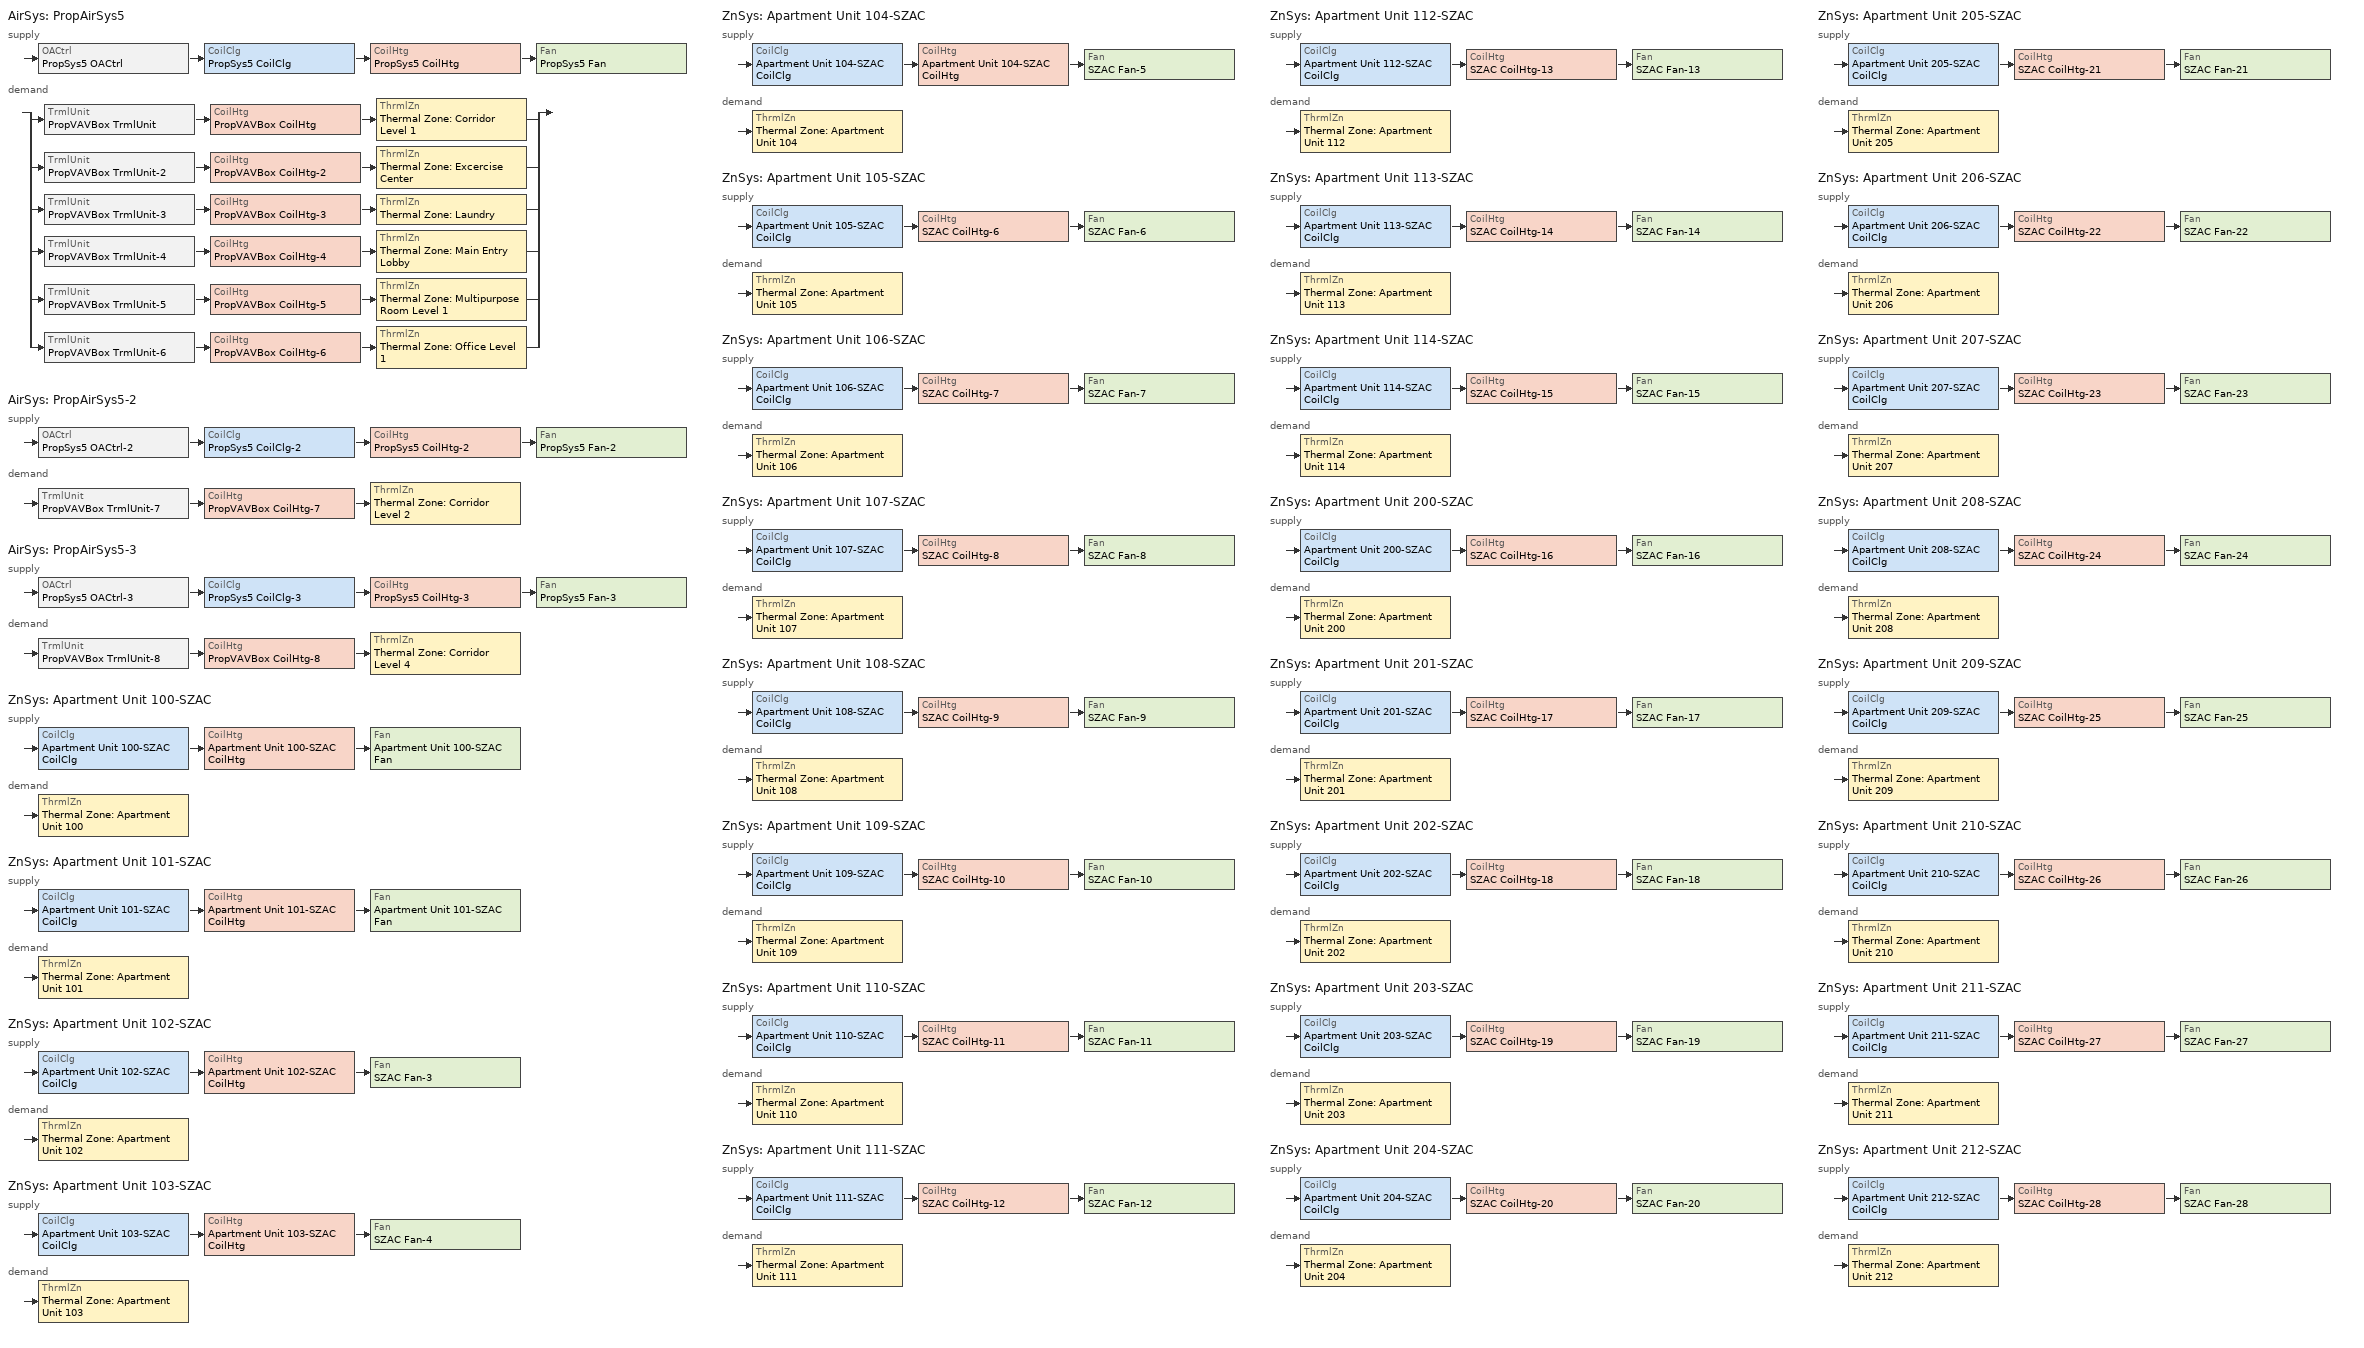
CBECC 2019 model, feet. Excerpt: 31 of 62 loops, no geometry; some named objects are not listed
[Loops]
AirSys 'PropAirSys5'
 supply: OACtrl 'PropSys5 OACtrl' > CoilClg 'PropSys5 CoilClg' > CoilHtg 'PropSys5 CoilHtg' > Fan 'PropSys5 Fan'
 demand: split
  | TrmlUnit 'PropVAVBox TrmlUnit' > CoilHtg 'PropVAVBox CoilHtg' > ThrmlZn 'Thermal Zone: Corridor Level 1'
  | TrmlUnit 'PropVAVBox TrmlUnit-2' > CoilHtg 'PropVAVBox CoilHtg-2' > ThrmlZn 'Thermal Zone: Excercise Center'
  | TrmlUnit 'PropVAVBox TrmlUnit-3' > CoilHtg 'PropVAVBox CoilHtg-3' > ThrmlZn 'Thermal Zone: Laundry'
  | TrmlUnit 'PropVAVBox TrmlUnit-4' > CoilHtg 'PropVAVBox CoilHtg-4' > ThrmlZn 'Thermal Zone: Main Entry Lobby'
  | TrmlUnit 'PropVAVBox TrmlUnit-5' > CoilHtg 'PropVAVBox CoilHtg-5' > ThrmlZn 'Thermal Zone: Multipurpose Room Level 1'
  | TrmlUnit 'PropVAVBox TrmlUnit-6' > CoilHtg 'PropVAVBox CoilHtg-6' > ThrmlZn 'Thermal Zone: Office Level 1'
AirSys 'PropAirSys5-2'
 supply: OACtrl 'PropSys5 OACtrl-2' > CoilClg 'PropSys5 CoilClg-2' > CoilHtg 'PropSys5 CoilHtg-2' > Fan 'PropSys5 Fan-2'
 demand: TrmlUnit 'PropVAVBox TrmlUnit-7' > CoilHtg 'PropVAVBox CoilHtg-7' > ThrmlZn 'Thermal Zone: Corridor Level 2'
AirSys 'PropAirSys5-3'
 supply: OACtrl 'PropSys5 OACtrl-3' > CoilClg 'PropSys5 CoilClg-3' > CoilHtg 'PropSys5 CoilHtg-3' > Fan 'PropSys5 Fan-3'
 demand: TrmlUnit 'PropVAVBox TrmlUnit-8' > CoilHtg 'PropVAVBox CoilHtg-8' > ThrmlZn 'Thermal Zone: Corridor Level 4'
ZnSys 'Apartment Unit 100-SZAC'
 supply: CoilClg 'Apartment Unit 100-SZAC CoilClg' > CoilHtg 'Apartment Unit 100-SZAC CoilHtg' > Fan 'Apartment Unit 100-SZAC Fan'
 demand: ThrmlZn 'Thermal Zone: Apartment Unit 100'
ZnSys 'Apartment Unit 101-SZAC'
 supply: CoilClg 'Apartment Unit 101-SZAC CoilClg' > CoilHtg 'Apartment Unit 101-SZAC CoilHtg' > Fan 'Apartment Unit 101-SZAC Fan'
 demand: ThrmlZn 'Thermal Zone: Apartment Unit 101'
ZnSys 'Apartment Unit 102-SZAC'
 supply: CoilClg 'Apartment Unit 102-SZAC CoilClg' > CoilHtg 'Apartment Unit 102-SZAC CoilHtg' > Fan 'SZAC Fan-3'
 demand: ThrmlZn 'Thermal Zone: Apartment Unit 102'
ZnSys 'Apartment Unit 103-SZAC'
 supply: CoilClg 'Apartment Unit 103-SZAC CoilClg' > CoilHtg 'Apartment Unit 103-SZAC CoilHtg' > Fan 'SZAC Fan-4'
 demand: ThrmlZn 'Thermal Zone: Apartment Unit 103'
ZnSys 'Apartment Unit 104-SZAC'
 supply: CoilClg 'Apartment Unit 104-SZAC CoilClg' > CoilHtg 'Apartment Unit 104-SZAC CoilHtg' > Fan 'SZAC Fan-5'
 demand: ThrmlZn 'Thermal Zone: Apartment Unit 104'
ZnSys 'Apartment Unit 105-SZAC'
 supply: CoilClg 'Apartment Unit 105-SZAC CoilClg' > CoilHtg 'SZAC CoilHtg-6' > Fan 'SZAC Fan-6'
 demand: ThrmlZn 'Thermal Zone: Apartment Unit 105'
ZnSys 'Apartment Unit 106-SZAC'
 supply: CoilClg 'Apartment Unit 106-SZAC CoilClg' > CoilHtg 'SZAC CoilHtg-7' > Fan 'SZAC Fan-7'
 demand: ThrmlZn 'Thermal Zone: Apartment Unit 106'
ZnSys 'Apartment Unit 107-SZAC'
 supply: CoilClg 'Apartment Unit 107-SZAC CoilClg' > CoilHtg 'SZAC CoilHtg-8' > Fan 'SZAC Fan-8'
 demand: ThrmlZn 'Thermal Zone: Apartment Unit 107'
ZnSys 'Apartment Unit 108-SZAC'
 supply: CoilClg 'Apartment Unit 108-SZAC CoilClg' > CoilHtg 'SZAC CoilHtg-9' > Fan 'SZAC Fan-9'
 demand: ThrmlZn 'Thermal Zone: Apartment Unit 108'
ZnSys 'Apartment Unit 109-SZAC'
 supply: CoilClg 'Apartment Unit 109-SZAC CoilClg' > CoilHtg 'SZAC CoilHtg-10' > Fan 'SZAC Fan-10'
 demand: ThrmlZn 'Thermal Zone: Apartment Unit 109'
ZnSys 'Apartment Unit 110-SZAC'
 supply: CoilClg 'Apartment Unit 110-SZAC CoilClg' > CoilHtg 'SZAC CoilHtg-11' > Fan 'SZAC Fan-11'
 demand: ThrmlZn 'Thermal Zone: Apartment Unit 110'
ZnSys 'Apartment Unit 111-SZAC'
 supply: CoilClg 'Apartment Unit 111-SZAC CoilClg' > CoilHtg 'SZAC CoilHtg-12' > Fan 'SZAC Fan-12'
 demand: ThrmlZn 'Thermal Zone: Apartment Unit 111'
ZnSys 'Apartment Unit 112-SZAC'
 supply: CoilClg 'Apartment Unit 112-SZAC CoilClg' > CoilHtg 'SZAC CoilHtg-13' > Fan 'SZAC Fan-13'
 demand: ThrmlZn 'Thermal Zone: Apartment Unit 112'
ZnSys 'Apartment Unit 113-SZAC'
 supply: CoilClg 'Apartment Unit 113-SZAC CoilClg' > CoilHtg 'SZAC CoilHtg-14' > Fan 'SZAC Fan-14'
 demand: ThrmlZn 'Thermal Zone: Apartment Unit 113'
ZnSys 'Apartment Unit 114-SZAC'
 supply: CoilClg 'Apartment Unit 114-SZAC CoilClg' > CoilHtg 'SZAC CoilHtg-15' > Fan 'SZAC Fan-15'
 demand: ThrmlZn 'Thermal Zone: Apartment Unit 114'
ZnSys 'Apartment Unit 200-SZAC'
 supply: CoilClg 'Apartment Unit 200-SZAC CoilClg' > CoilHtg 'SZAC CoilHtg-16' > Fan 'SZAC Fan-16'
 demand: ThrmlZn 'Thermal Zone: Apartment Unit 200'
ZnSys 'Apartment Unit 201-SZAC'
 supply: CoilClg 'Apartment Unit 201-SZAC CoilClg' > CoilHtg 'SZAC CoilHtg-17' > Fan 'SZAC Fan-17'
 demand: ThrmlZn 'Thermal Zone: Apartment Unit 201'
ZnSys 'Apartment Unit 202-SZAC'
 supply: CoilClg 'Apartment Unit 202-SZAC CoilClg' > CoilHtg 'SZAC CoilHtg-18' > Fan 'SZAC Fan-18'
 demand: ThrmlZn 'Thermal Zone: Apartment Unit 202'
ZnSys 'Apartment Unit 203-SZAC'
 supply: CoilClg 'Apartment Unit 203-SZAC CoilClg' > CoilHtg 'SZAC CoilHtg-19' > Fan 'SZAC Fan-19'
 demand: ThrmlZn 'Thermal Zone: Apartment Unit 203'
ZnSys 'Apartment Unit 204-SZAC'
 supply: CoilClg 'Apartment Unit 204-SZAC CoilClg' > CoilHtg 'SZAC CoilHtg-20' > Fan 'SZAC Fan-20'
 demand: ThrmlZn 'Thermal Zone: Apartment Unit 204'
ZnSys 'Apartment Unit 205-SZAC'
 supply: CoilClg 'Apartment Unit 205-SZAC CoilClg' > CoilHtg 'SZAC CoilHtg-21' > Fan 'SZAC Fan-21'
 demand: ThrmlZn 'Thermal Zone: Apartment Unit 205'
ZnSys 'Apartment Unit 206-SZAC'
 supply: CoilClg 'Apartment Unit 206-SZAC CoilClg' > CoilHtg 'SZAC CoilHtg-22' > Fan 'SZAC Fan-22'
 demand: ThrmlZn 'Thermal Zone: Apartment Unit 206'
ZnSys 'Apartment Unit 207-SZAC'
 supply: CoilClg 'Apartment Unit 207-SZAC CoilClg' > CoilHtg 'SZAC CoilHtg-23' > Fan 'SZAC Fan-23'
 demand: ThrmlZn 'Thermal Zone: Apartment Unit 207'
ZnSys 'Apartment Unit 208-SZAC'
 supply: CoilClg 'Apartment Unit 208-SZAC CoilClg' > CoilHtg 'SZAC CoilHtg-24' > Fan 'SZAC Fan-24'
 demand: ThrmlZn 'Thermal Zone: Apartment Unit 208'
ZnSys 'Apartment Unit 209-SZAC'
 supply: CoilClg 'Apartment Unit 209-SZAC CoilClg' > CoilHtg 'SZAC CoilHtg-25' > Fan 'SZAC Fan-25'
 demand: ThrmlZn 'Thermal Zone: Apartment Unit 209'
ZnSys 'Apartment Unit 210-SZAC'
 supply: CoilClg 'Apartment Unit 210-SZAC CoilClg' > CoilHtg 'SZAC CoilHtg-26' > Fan 'SZAC Fan-26'
 demand: ThrmlZn 'Thermal Zone: Apartment Unit 210'
ZnSys 'Apartment Unit 211-SZAC'
 supply: CoilClg 'Apartment Unit 211-SZAC CoilClg' > CoilHtg 'SZAC CoilHtg-27' > Fan 'SZAC Fan-27'
 demand: ThrmlZn 'Thermal Zone: Apartment Unit 211'
ZnSys 'Apartment Unit 212-SZAC'
 supply: CoilClg 'Apartment Unit 212-SZAC CoilClg' > CoilHtg 'SZAC CoilHtg-28' > Fan 'SZAC Fan-28'
 demand: ThrmlZn 'Thermal Zone: Apartment Unit 212'
[AirSys] Type=PVAV; CtrlSysType=DDCToZone; FanCtrl=Continuous; NightCycleFanCtrl=CycleOnCallAnyZone; ReheatCtrlMthd=DualMaximum; FanPos=DrawThrough; OptStart=1; HtgDsgnSupAirTemp=60; ClgCtrl=WarmestReset; ClRstSupHi=60; ClRstSupLow=55; DuctLctn=Conditioned
Name | AvailSchRef | Cnt | ClgDsgnSupAirTemp | HERSDuctReq
PropAirSys5 | AssemblyHVACAvail | 1 | 55 | 0
PropAirSys5-2 | OfficeHVACAvail | 2 | 60
PropAirSys5-3 | OfficeHVACAvail | 1 | 60
[AirSeg]
Name | Sys | Type | Path
PropSys5 SupAirSeg | PropAirSys5 | Supply | Ducted
PropSys5 RetAirSeg | PropAirSys5
PropSys5 SupAirSeg-2 | PropAirSys5-2 | Supply | Ducted
PropSys5 RetAirSeg-2 | PropAirSys5-2 | Return
PropSys5 SupAirSeg-3 | PropAirSys5-3 | Supply | Ducted
PropSys5 RetAirSeg-3 | PropAirSys5-3 | Return
[CoilClg] Type=DirectExpansion
PropSys5 CoilClg: Sys=PropAirSys5; FuelSrc=Electric; NumClgStages=2; CapTotGrossRtd=224716; CndsrType=Air
PropSys5 CoilClg-2: Sys=PropAirSys5-2; FuelSrc=Electric; NumClgStages=2; CapTotGrossRtd=41698.1; CndsrType=Air
PropSys5 CoilClg-3: Sys=PropAirSys5-3; FuelSrc=Electric; NumClgStages=2; CapTotGrossRtd=48626.9; CndsrType=Air
Apartment Unit 100-SZAC CoilClg: Sys=Apartment Unit 100-SZAC
Apartment Unit 101-SZAC CoilClg: Sys=Apartment Unit 101-SZAC
Apartment Unit 102-SZAC CoilClg: Sys=Apartment Unit 102-SZAC
Apartment Unit 103-SZAC CoilClg: Sys=Apartment Unit 103-SZAC
Apartment Unit 104-SZAC CoilClg: Sys=Apartment Unit 104-SZAC
Apartment Unit 105-SZAC CoilClg: Sys=Apartment Unit 105-SZAC
Apartment Unit 106-SZAC CoilClg: Sys=Apartment Unit 106-SZAC
Apartment Unit 107-SZAC CoilClg: Sys=Apartment Unit 107-SZAC
Apartment Unit 108-SZAC CoilClg: Sys=Apartment Unit 108-SZAC
Apartment Unit 109-SZAC CoilClg: Sys=Apartment Unit 109-SZAC
Apartment Unit 110-SZAC CoilClg: Sys=Apartment Unit 110-SZAC
Apartment Unit 111-SZAC CoilClg: Sys=Apartment Unit 111-SZAC
Apartment Unit 112-SZAC CoilClg: Sys=Apartment Unit 112-SZAC
Apartment Unit 113-SZAC CoilClg: Sys=Apartment Unit 113-SZAC
Apartment Unit 114-SZAC CoilClg: Sys=Apartment Unit 114-SZAC
Apartment Unit 200-SZAC CoilClg: Sys=Apartment Unit 200-SZAC
Apartment Unit 201-SZAC CoilClg: Sys=Apartment Unit 201-SZAC
Apartment Unit 202-SZAC CoilClg: Sys=Apartment Unit 202-SZAC
Apartment Unit 203-SZAC CoilClg: Sys=Apartment Unit 203-SZAC
Apartment Unit 204-SZAC CoilClg: Sys=Apartment Unit 204-SZAC
Apartment Unit 205-SZAC CoilClg: Sys=Apartment Unit 205-SZAC
Apartment Unit 206-SZAC CoilClg: Sys=Apartment Unit 206-SZAC
Apartment Unit 207-SZAC CoilClg: Sys=Apartment Unit 207-SZAC
Apartment Unit 208-SZAC CoilClg: Sys=Apartment Unit 208-SZAC
Apartment Unit 209-SZAC CoilClg: Sys=Apartment Unit 209-SZAC
Apartment Unit 210-SZAC CoilClg: Sys=Apartment Unit 210-SZAC
Apartment Unit 211-SZAC CoilClg: Sys=Apartment Unit 211-SZAC
Apartment Unit 212-SZAC CoilClg: Sys=Apartment Unit 212-SZAC
[CoilHtg]
Name | Sys | Type | FluidSegInRef | FluidSegOutRef | CapTotNetRtd | AuxPwr
PropSys5 CoilHtg | PropAirSys5 | HotWater | PropHWPriSupSeg | PropHWPriRetSeg | 54027.6 | 0
PropVAVBox CoilHtg | PropAirSys5 | HotWater | PropHWPriSupSeg | PropHWPriRetSeg | 34447.6 | 0
PropVAVBox CoilHtg-2 | PropAirSys5 | HotWater | PropHWPriSupSeg | PropHWPriRetSeg | 13164 | 0
PropVAVBox CoilHtg-3 | PropAirSys5 | HotWater | PropHWPriSupSeg | PropHWPriRetSeg | 16099.3 | 0
PropVAVBox CoilHtg-4 | PropAirSys5 | HotWater | PropHWPriSupSeg | PropHWPriRetSeg | 20097.1 | 0
PropVAVBox CoilHtg-5 | PropAirSys5 | HotWater | PropHWPriSupSeg | PropHWPriRetSeg | 16798.6 | 0
PropVAVBox CoilHtg-6 | PropAirSys5 | HotWater | PropHWPriSupSeg | PropHWPriRetSeg | 18261.6 | 0
PropSys5 CoilHtg-2 | PropAirSys5-2 | HotWater | PropHWPriSupSeg | PropHWPriRetSeg | 6694.18 | 0
PropVAVBox CoilHtg-7 | PropAirSys5-2 | HotWater | PropHWPriSupSeg | PropHWPriRetSeg | 36006 | 0
PropSys5 CoilHtg-3 | PropAirSys5-3 | HotWater | PropHWPriSupSeg | PropHWPriRetSeg | 6023.75 | 0
PropVAVBox CoilHtg-8 | PropAirSys5-3 | HotWater | PropHWPriSupSeg | PropHWPriRetSeg | 53769.7 | 0
Apartment Unit 100-SZAC CoilHtg | Apartment Unit 100-SZAC | Furnace
Apartment Unit 101-SZAC CoilHtg | Apartment Unit 101-SZAC | Furnace
Apartment Unit 102-SZAC CoilHtg | Apartment Unit 102-SZAC | Furnace
Apartment Unit 103-SZAC CoilHtg | Apartment Unit 103-SZAC | Furnace
Apartment Unit 104-SZAC CoilHtg | Apartment Unit 104-SZAC | Furnace
SZAC CoilHtg-6 | Apartment Unit 105-SZAC | Furnace
SZAC CoilHtg-7 | Apartment Unit 106-SZAC | Furnace
SZAC CoilHtg-8 | Apartment Unit 107-SZAC | Furnace
SZAC CoilHtg-9 | Apartment Unit 108-SZAC | Furnace
SZAC CoilHtg-10 | Apartment Unit 109-SZAC | Furnace
SZAC CoilHtg-11 | Apartment Unit 110-SZAC | Furnace
SZAC CoilHtg-12 | Apartment Unit 111-SZAC | Furnace
SZAC CoilHtg-13 | Apartment Unit 112-SZAC | Furnace
SZAC CoilHtg-14 | Apartment Unit 113-SZAC | Furnace
SZAC CoilHtg-15 | Apartment Unit 114-SZAC | Furnace
SZAC CoilHtg-16 | Apartment Unit 200-SZAC | Furnace
SZAC CoilHtg-17 | Apartment Unit 201-SZAC | Furnace
SZAC CoilHtg-18 | Apartment Unit 202-SZAC | Furnace
SZAC CoilHtg-19 | Apartment Unit 203-SZAC | Furnace
SZAC CoilHtg-20 | Apartment Unit 204-SZAC | Furnace
SZAC CoilHtg-21 | Apartment Unit 205-SZAC | Furnace
SZAC CoilHtg-22 | Apartment Unit 206-SZAC | Furnace
SZAC CoilHtg-23 | Apartment Unit 207-SZAC | Furnace
SZAC CoilHtg-24 | Apartment Unit 208-SZAC | Furnace
SZAC CoilHtg-25 | Apartment Unit 209-SZAC | Furnace
SZAC CoilHtg-26 | Apartment Unit 210-SZAC | Furnace
SZAC CoilHtg-27 | Apartment Unit 211-SZAC | Furnace
SZAC CoilHtg-28 | Apartment Unit 212-SZAC | Furnace
[Fan]
PropSys5 Fan: Sys=PropAirSys5; CtrlMthd=VariableSpeedDrive; Pwr_fPLRCrvRef=FanVSDGoodSpResetPwrRatio_fCFMRatio
PropSys5 Fan-2: Sys=PropAirSys5-2; CtrlMthd=VariableSpeedDrive; Pwr_fPLRCrvRef=FanVSDGoodSpResetPwrRatio_fCFMRatio
PropSys5 Fan-3: Sys=PropAirSys5-3; CtrlMthd=VariableSpeedDrive; Pwr_fPLRCrvRef=FanVSDGoodSpResetPwrRatio_fCFMRatio
Apartment Unit 100-SZAC Fan: Sys=Apartment Unit 100-SZAC; CtrlMthd=ConstantVolume
Apartment Unit 101-SZAC Fan: Sys=Apartment Unit 101-SZAC; CtrlMthd=ConstantVolume
SZAC Fan-3: Sys=Apartment Unit 102-SZAC
SZAC Fan-4: Sys=Apartment Unit 103-SZAC
SZAC Fan-5: Sys=Apartment Unit 104-SZAC
SZAC Fan-6: Sys=Apartment Unit 105-SZAC
SZAC Fan-7: Sys=Apartment Unit 106-SZAC
SZAC Fan-8: Sys=Apartment Unit 107-SZAC
SZAC Fan-9: Sys=Apartment Unit 108-SZAC
SZAC Fan-10: Sys=Apartment Unit 109-SZAC
SZAC Fan-11: Sys=Apartment Unit 110-SZAC
SZAC Fan-12: Sys=Apartment Unit 111-SZAC
SZAC Fan-13: Sys=Apartment Unit 112-SZAC
SZAC Fan-14: Sys=Apartment Unit 113-SZAC
SZAC Fan-15: Sys=Apartment Unit 114-SZAC
SZAC Fan-16: Sys=Apartment Unit 200-SZAC
SZAC Fan-17: Sys=Apartment Unit 201-SZAC
SZAC Fan-18: Sys=Apartment Unit 202-SZAC
SZAC Fan-19: Sys=Apartment Unit 203-SZAC
SZAC Fan-20: Sys=Apartment Unit 204-SZAC
SZAC Fan-21: Sys=Apartment Unit 205-SZAC
SZAC Fan-22: Sys=Apartment Unit 206-SZAC
SZAC Fan-23: Sys=Apartment Unit 207-SZAC
SZAC Fan-24: Sys=Apartment Unit 208-SZAC
SZAC Fan-25: Sys=Apartment Unit 209-SZAC
SZAC Fan-26: Sys=Apartment Unit 210-SZAC
SZAC Fan-27: Sys=Apartment Unit 211-SZAC
SZAC Fan-28: Sys=Apartment Unit 212-SZAC
[TrmlUnit] Type=VAVReheatBox
Name | Sys | ZnServedRef | PriAirSegRef
PropVAVBox TrmlUnit | PropAirSys5 | Thermal Zone: Corridor Level 1 | PropSys5 SupAirSeg
PropVAVBox TrmlUnit-2 | PropAirSys5 | Thermal Zone: Excercise Center | PropSys5 SupAirSeg
PropVAVBox TrmlUnit-3 | PropAirSys5 | Thermal Zone: Laundry | PropSys5 SupAirSeg
PropVAVBox TrmlUnit-4 | PropAirSys5 | Thermal Zone: Main Entry Lobby | PropSys5 SupAirSeg
PropVAVBox TrmlUnit-5 | PropAirSys5 | Thermal Zone: Multipurpose Room Level 1 | PropSys5 SupAirSeg
PropVAVBox TrmlUnit-6 | PropAirSys5 | Thermal Zone: Office Level 1 | PropSys5 SupAirSeg
PropVAVBox TrmlUnit-7 | PropAirSys5-2 | Thermal Zone: Corridor Level 2 | PropSys5 SupAirSeg-2
PropVAVBox TrmlUnit-8 | PropAirSys5-3 | Thermal Zone: Corridor Level 4 | PropSys5 SupAirSeg-3
[OACtrl] OASchMthd=FollowHVACAvailability
Name | Sys | EconoCtrlMthd | EconoIntegration | AirSegSupRef | AirSegRetRef
PropSys5 OACtrl | PropAirSys5 | DifferentialDryBulb | Integrated | PropSys5 SupAirSeg | PropSys5 RetAirSeg
PropSys5 OACtrl-2 | PropAirSys5-2 | NoEconomizer |  | PropSys5 SupAirSeg-2 | PropSys5 RetAirSeg-2
PropSys5 OACtrl-3 | PropAirSys5-3 | NoEconomizer |  | PropSys5 SupAirSeg-3 | PropSys5 RetAirSeg-3
[ZnSys] Type=SZAC; AvailSchRef=ResidentialLivingHVACAvail; FanCtrl=Cycling; FanPos=DrawThrough; DuctLctn=Conditioned
Name | ClgDsgnSupAirTemp | HtgDsgnSupAirTemp | Cnt
Apartment Unit 100-SZAC
Apartment Unit 101-SZAC; Apartment Unit 102-SZAC; Apartment Unit 103-SZAC; Apartment Unit 104-SZAC; Apartment Unit 105-SZAC; Apartment Unit 106-SZAC; Apartment Unit 107-SZAC; Apartment Unit 108-SZAC; Apartment Unit 109-SZAC; Apartment Unit 110-SZAC | 58 | 95
Apartment Unit 111-SZAC; Apartment Unit 112-SZAC; Apartment Unit 113-SZAC; Apartment Unit 114-SZAC | 58 | 95 | 1
Apartment Unit 200-SZAC; Apartment Unit 201-SZAC; Apartment Unit 202-SZAC; Apartment Unit 203-SZAC; Apartment Unit 204-SZAC; Apartment Unit 205-SZAC; Apartment Unit 206-SZAC; Apartment Unit 207-SZAC; Apartment Unit 208-SZAC; Apartment Unit 209-SZAC; Apartment Unit 210-SZAC; Apartment Unit 211-SZAC; Apartment Unit 212-SZAC | 58 | 95 | 2
